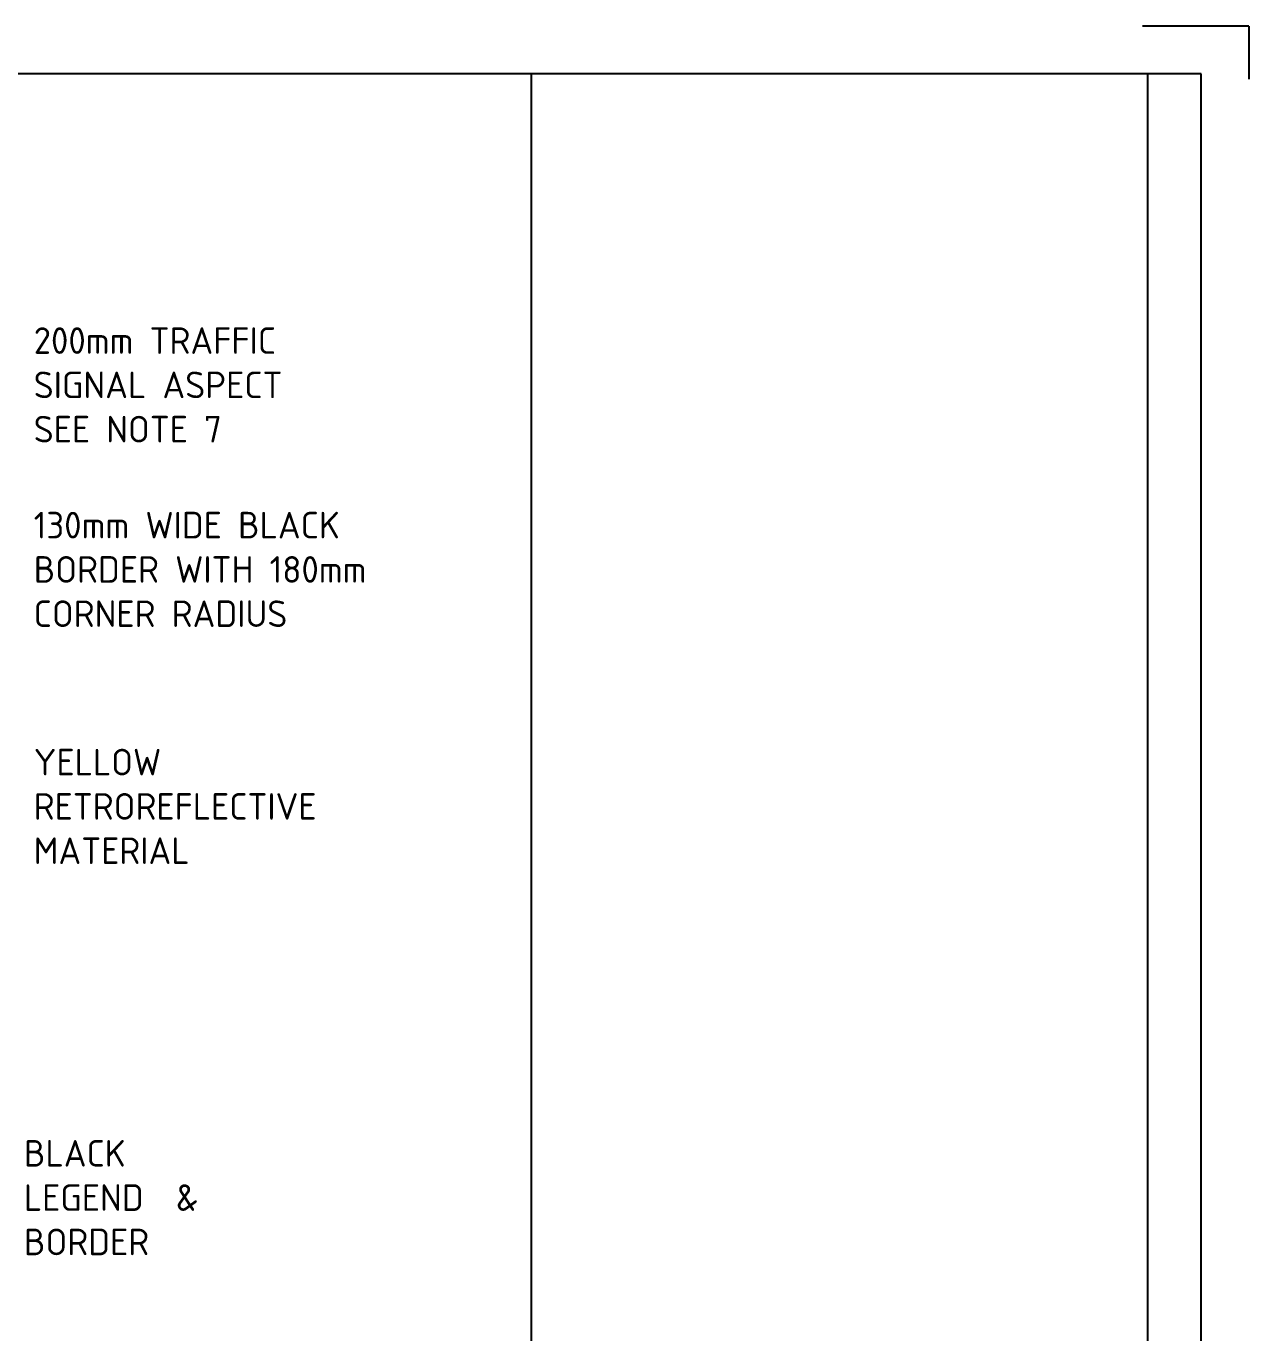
# Model space of a CAD drawing. Extents: x 0 to 1025, y -1312 to 297.
# Drawn here: x 305 to 420, y 174.1 to 297 of the extents above; entities that cross this region are included whole.
import ezdxf
from ezdxf.enums import TextEntityAlignment as Align

# ---------------------------------------------------------------- set-up
doc = ezdxf.new("R2010")
doc.units = 0
doc.header["$LTSCALE"] = 6
doc.header["$MEASUREMENT"] = 0
doc.layers.get('0').update_dxf_attribs({"linetype": 'CONTINUOUS'})
for name, color, linetype in [('T25', 1, 'CONTINUOUS'), ('TBLK18', 4, 'CONTINUOUS'), ('TBLK25', 1, 'CONTINUOUS'), ('TBLK35', 3, 'CONTINUOUS'), ('TBLK50', 7, 'CONTINUOUS')]:
    doc.layers.add(name, color=color, linetype=linetype)
doc.styles.add('ISO', font='iso3098b.shx')

# ---------------------------------------------------------------- blocks, each defined once
blk = doc.blocks.new('A3BBLK')
at = {"layer": 'TBLK25'}
for q in [(410, 297), (420, 292)]:
    blk.add_line((420, 297), q, dxfattribs=at)
at = {"layer": 'TBLK50'}
for p, q in [((415.5, 292.5), (13, 292.5)), ((352.5, 4.5), (352.5, 292.5)), ((415.5, 4.5), (415.5, 292.5))]:
    blk.add_line(p, q, dxfattribs=at)
blk = doc.blocks.new('a3_in_vtblk std dwg')
at = {"layer": 'TBLK35'}
blk.add_line((410.5, 37), (410.5, 292.5), dxfattribs=at)
blk.add_blockref('A3BBLK', (0, 0))
at = {"layer": 'TBLK18', "style": 'ISO'}
blk.add_attdef('MR_DIRECTORATE', text='', height=1.5, dxfattribs=at).set_placement((381.5, 68.12), align=Align.CENTER)
for tag, p in [('STREET_NAME', (355.51, 62.1)), ('SUBURB_POSTCODE', (388.49, 62.1)), ('TELEPHONE_NO.', (368.31, 59.84)), ('FAX_NO.', (393.56, 59.84))]:
    blk.add_attdef(tag, p, '', height=1.5, dxfattribs=at)
at = {"layer": 'TBLK25', "style": 'ISO'}
for tag, height, p in [('MR_BRANCH', 2, (381.5, 65.2)), ('ROAD_SECTION', 1.75, (384.5, 29.16)), ('SLK', 1.75, (384.5, 26.11)), ('CHAINAGE', 1.75, (384.5, 19.21))]:
    blk.add_attdef(tag, text='', height=height, dxfattribs=at).set_placement(p, align=Align.CENTER)
for tag, p, height in [('FILE_NUMBER', (371.77, 54.24), 2.5), ('DESIGNED_/_DRAWN', (371.77, 49.49), 2), ('VERIFIED', (371.77, 44.49), 2), ('APPROVED', (371.77, 39.49), 2), ('LOCAL_AUTHORITY', (370.48, 16.73), 1.25)]:
    blk.add_attdef(tag, p, '', height=height, dxfattribs=at)
at = {"layer": 'TBLK35', "style": 'ISO', "width": 0.9}
for tag, p in [('ROAD_PROJECT&NUMBER', (384.5, 32.23)), ('DRAWING_DESCRIPTION', (384.5, 22.29))]:
    blk.add_attdef(tag, text='', height=2.5, dxfattribs=at).set_placement(p, align=Align.CENTER)
at = {"layer": 'TBLK50', "style": 'ISO'}
blk.add_attdef('MRWA_DRG_NUMBER', (356.29, 6.08), '', height=5, dxfattribs=at)

msp = doc.modelspace()

# ---------------------------------------------------------------- block references
at = {"layer": 'T25'}
msp.add_blockref('a3_in_vtblk std dwg', (0.0000004, -0.0000002), dxfattribs=at)

# ---------------------------------------------------------------- texts
at = {"layer": 'T25', "char_height": 2.5, "attachment_point": 1, "style": 'ISO'}
for s, insert, width in [('200mm TRAFFIC SIGNAL ASPECT SEE NOTE 7 ', (305.6844163, 268.6672835), 23.548720472), ('130mm WIDE BLACK  BORDER WITH 180mm CORNER RADIUS', (305.6844163, 251.3061696), 31.457106781), ('YELLOW  RETROREFLECTIVE MATERIAL', (305.6844163, 229.01011), 26.5), ('BLACK LEGEND  & BORDER', (304.7612672, 192.2058975), 22.164874809)]:
    msp.add_mtext(s, dxfattribs=dict(at, insert=insert, width=width))

doc.saveas('drawing.dxf')
